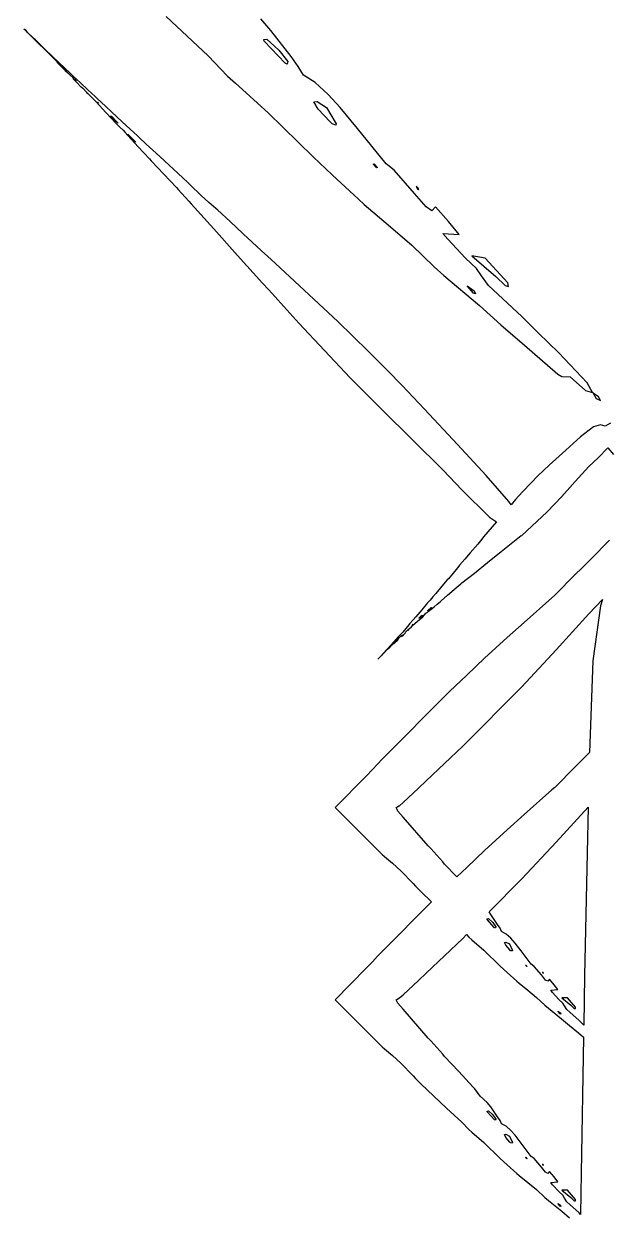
# Model space of a CAD drawing. Extents: x 0 to 153, y 0 to 357.
# Drawn here: x 64.97 to 76.55, y 44.01 to 67.6 of the extents above; entities that cross this region are included whole.
import ezdxf

# ---------------------------------------------------------------- set-up
doc = ezdxf.new("R2010")
doc.units = 0

msp = doc.modelspace()

# ---------------------------------------------------------------- linework, layer by layer
at = {"layer": 'Layer 1'}
for p, q in [((67.785882, 67.744753), (68.201513, 67.354017)), ((64.993928, 67.484701), (64.973848, 67.504544)), ((64.973848, 67.504544), (64.991281, 67.487213)), ((64.991281, 67.487213), (65.022486, 67.456279)), ((65.024588, 67.454193), (64.993928, 67.484701)), ((69.860783, 67.471513), (69.66277, 67.696932)), ((65.022486, 67.456279), (65.072752, 67.406012)), ((65.053623, 67.425855), (65.024588, 67.454193)), ((65.146965, 67.334037), (65.053623, 67.425855)), ((65.072752, 67.406012), (65.258894, 67.220107)), ((65.176204, 67.306904), (65.146965, 67.334037)), ((65.195739, 67.288216), (65.176204, 67.306904)), ((65.398501, 67.092252), (65.195739, 67.288216)), ((68.201513, 67.354017), (68.619724, 66.970895)), ((69.728783, 67.259233), (69.7224, 67.292)), ((69.7224, 67.292), (69.722475, 67.291948)), ((69.722475, 67.291948), (69.780136, 67.295306)), ((70.144688, 66.820722), (69.728783, 67.259233)), ((69.780136, 67.295306), (70.014442, 67.078128)), ((70.260271, 66.954465), (69.860783, 67.471513)), ((65.258894, 67.220107), (65.388598, 67.090948)), ((65.388598, 67.090948), (65.493065, 66.986904)), ((65.541906, 66.954731), (65.398501, 67.092252)), ((70.014442, 67.078128), (70.194342, 66.85732)), ((65.493065, 66.986904), (65.700171, 66.782191)), ((65.674325, 66.828267), (65.541906, 66.954731)), ((65.64038, 66.830247), (65.626269, 66.843015)), ((65.626269, 66.843015), (65.638546, 66.828622)), ((65.638546, 66.828622), (65.788124, 66.674582)), ((65.6988, 66.7715), (65.64038, 66.830247)), ((65.890247, 66.62459), (65.674325, 66.828267)), ((65.841102, 66.630352), (65.6988, 66.7715)), ((65.6988, 66.7715), (65.6988, 66.7715)), ((65.700171, 66.782191), (65.751183, 66.729416)), ((65.7356, 66.762), (65.722437, 66.776142)), ((65.722437, 66.776142), (65.731663, 66.76785)), ((65.731663, 66.76785), (65.775486, 66.72447)), ((68.619724, 66.970895), (69.002186, 66.563505)), ((70.182878, 66.805848), (70.144688, 66.820722)), ((70.194342, 66.85732), (70.182878, 66.805848)), ((70.401438, 66.755298), (70.260271, 66.954465)), ((65.775486, 66.72447), (65.7356, 66.762)), ((65.751183, 66.729416), (65.790528, 66.688256)), ((65.788124, 66.674582), (65.841102, 66.630352)), ((65.790528, 66.688256), (65.858975, 66.620371)), ((65.858975, 66.620371), (65.974906, 66.503302)), ((65.950417, 66.568083), (65.890247, 66.62459)), ((66.094432, 66.430393), (65.950417, 66.568083)), ((69.002186, 66.563505), (69.156649, 66.426816)), ((70.503532, 66.585539), (70.401438, 66.755298)), ((70.735462, 66.437895), (70.503532, 66.585539)), ((66.008011, 66.469077), (65.945532, 66.516631)), ((65.945532, 66.516631), (66.019474, 66.438992)), ((65.974906, 66.503302), (66.008011, 66.469077)), ((66.019474, 66.438992), (66.105899, 66.348822)), ((66.239398, 66.295773), (66.094432, 66.430393)), ((66.105899, 66.348822), (66.108341, 66.355011)), ((66.108341, 66.355011), (66.139817, 66.325536)), ((66.139817, 66.325536), (66.219186, 66.242912)), ((66.385654, 66.160611), (66.239398, 66.295773)), ((69.156649, 66.426816), (69.805571, 65.842456)), ((70.992902, 66.203775), (70.735462, 66.437895)), ((66.2116, 66.24), (66.220419, 66.230232)), ((66.218588, 66.233963), (66.2116, 66.24)), ((66.230119, 66.22082), (66.218588, 66.233963)), ((66.219186, 66.242912), (66.354856, 66.101541)), ((66.220419, 66.230232), (66.230119, 66.22082)), ((66.354856, 66.101541), (66.401256, 66.056363)), ((66.422151, 66.126606), (66.385654, 66.160611)), ((66.589774, 65.970413), (66.422151, 66.126606)), ((70.711799, 66.058378), (70.772714, 66.064787)), ((70.772714, 66.064787), (70.962587, 65.943767)), ((71.230872, 65.945556), (70.992902, 66.203775)), ((66.401256, 66.056363), (66.598049, 65.845543)), ((66.448693, 66.026978), (66.426375, 66.049556)), ((66.426375, 66.049556), (66.429155, 66.048588)), ((66.429155, 66.048588), (66.451733, 66.025626)), ((66.451733, 66.025626), (66.448693, 66.026978)), ((66.711539, 65.856313), (66.589774, 65.970413)), ((66.598049, 65.845543), (66.715812, 65.718741)), ((67.003921, 65.580661), (66.711539, 65.856313)), ((69.805571, 65.842456), (70.695174, 64.969826)), ((70.7118, 66.0585), (70.711799, 66.058378)), ((70.797933, 65.914917), (70.7118, 66.0585)), ((71.030137, 65.659616), (70.797933, 65.914917)), ((70.962587, 65.943767), (71.1479, 65.621)), ((71.574528, 65.530551), (71.230872, 65.945556)), ((66.695494, 65.776153), (66.6938, 65.780782)), ((66.6938, 65.780782), (66.711233, 65.767334)), ((66.770847, 65.68771), (66.695494, 65.776153)), ((66.711233, 65.767334), (66.72419, 65.754462)), ((66.715812, 65.718741), (66.793824, 65.636829)), ((66.72419, 65.754462), (66.801728, 65.674804)), ((66.823964, 65.640616), (66.770847, 65.68771)), ((66.793824, 65.636829), (66.873193, 65.557731)), ((66.801728, 65.674804), (66.835984, 65.635036)), ((66.8239, 65.6406), (66.823964, 65.640616)), ((66.835984, 65.635036), (66.8239, 65.6406)), ((71.070704, 65.620035), (71.030137, 65.659616)), ((71.141048, 65.594528), (71.070704, 65.620035)), ((71.1479, 65.621), (71.141048, 65.594528)), ((66.873193, 65.557731), (66.93791, 65.500104)), ((66.93791, 65.500104), (66.977728, 65.452315)), ((66.977728, 65.452315), (67.028878, 65.39372)), ((67.211636, 65.390855), (67.003921, 65.580661)), ((67.028878, 65.39372), (67.167805, 65.23729)), ((67.032628, 65.407427), (67.029574, 65.417305)), ((67.029574, 65.417305), (67.039342, 65.409928)), ((67.094358, 65.339996), (67.032628, 65.407427)), ((67.039342, 65.409928), (67.174809, 65.269983)), ((67.260886, 65.346287), (67.211636, 65.390855)), ((72.14123, 64.832534), (71.574528, 65.530551)), ((67.167349, 65.267465), (67.094358, 65.339996)), ((67.179558, 65.262131), (67.1673, 65.2675)), ((67.1673, 65.2675), (67.167349, 65.267465)), ((67.167805, 65.23729), (67.233337, 65.166317)), ((67.174809, 65.269983), (67.179558, 65.262131)), ((67.233337, 65.166317), (67.349268, 65.049621)), ((67.390384, 65.221164), (67.260886, 65.346287)), ((67.525379, 65.09792), (67.390384, 65.221164)), ((67.349268, 65.049621), (67.455838, 64.929332)), ((67.455838, 64.929332), (67.48914, 64.892615)), ((67.48914, 64.892615), (67.739254, 64.626612)), ((67.660778, 64.973423), (67.525379, 65.09792)), ((68.115689, 64.552653), (67.660778, 64.973423)), ((70.695174, 64.969826), (71.070035, 64.612925)), ((71.88177, 64.824587), (71.8996, 64.8288)), ((71.949944, 64.751443), (71.88177, 64.824587)), ((71.8996, 64.8288), (71.899609, 64.828778)), ((71.899609, 64.828778), (71.968057, 64.757889)), ((71.968057, 64.757889), (71.949944, 64.751443)), ((72.296712, 64.703841), (72.14123, 64.832534)), ((72.699319, 64.246881), (72.296712, 64.703841)), ((67.739254, 64.626612), (67.992012, 64.359949)), ((68.214323, 64.46165), (68.115689, 64.552653)), ((68.259978, 64.416167), (68.214323, 64.46165)), ((68.48378, 64.202093), (68.259978, 64.416167)), ((71.070035, 64.612925), (71.593325, 64.131542)), ((67.992012, 64.359949), (68.023556, 64.322978)), ((68.023556, 64.322978), (68.237647, 64.088909)), ((68.632477, 64.068929), (68.48378, 64.202093)), ((72.931794, 63.976876), (72.699319, 64.246881)), ((72.764227, 64.354943), (72.730716, 64.380687)), ((72.730716, 64.380687), (72.7588, 64.3321)), ((72.7588, 64.3321), (72.787426, 64.320346)), ((72.7588, 64.3321), (72.7588, 64.3321)), ((72.787426, 64.320346), (72.764227, 64.354943)), ((68.237647, 64.088909), (68.284115, 64.040649)), ((68.284115, 64.040649), (68.730136, 63.543478)), ((68.769575, 63.947638), (68.632477, 64.068929)), ((68.807156, 63.91516), (68.769575, 63.947638)), ((71.593325, 64.131542), (71.707625, 64.027227)), ((71.707625, 64.027227), (72.177118, 63.6235)), ((73.046235, 63.90222), (72.931794, 63.976876)), ((73.113664, 63.981301), (73.046235, 63.90222)), ((73.369679, 63.689537), (73.113664, 63.981301)), ((69.051975, 63.68656), (68.807156, 63.91516)), ((68.730136, 63.543478), (69.199903, 63.019781)), ((69.308329, 63.44526), (69.051975, 63.68656)), ((72.177118, 63.6235), (72.645527, 63.224588)), ((73.582886, 63.432269), (73.369679, 63.689537)), ((69.664742, 63.114964), (69.308329, 63.44526)), ((73.357467, 63.339334), (73.262903, 63.453823)), ((73.262903, 63.453823), (73.582886, 63.432269)), ((73.706144, 62.965235), (73.357467, 63.339334)), ((69.199903, 63.019781), (69.694565, 62.471971)), ((69.864383, 62.93564), (69.664742, 63.114964)), ((72.645527, 63.224588), (73.086191, 62.791267)), ((73.8366, 63.0091), (74.306909, 62.599946)), ((74.095468, 62.966329), (73.8366, 63.0091)), ((73.8366, 63.0091), (73.8366, 63.0091)), ((69.951959, 62.85751), (69.864383, 62.93564)), ((71.180609, 61.71376), (69.951959, 62.85751)), ((73.086191, 62.791267), (73.280746, 62.623712)), ((73.92383, 62.759842), (73.706144, 62.965235)), ((74.025585, 62.611927), (73.92383, 62.759842)), ((74.54392, 62.472771), (74.095468, 62.966329)), ((73.280746, 62.623712), (73.984139, 62.025483)), ((74.161461, 62.425785), (74.025585, 62.611927)), ((74.306909, 62.599946), (74.493176, 62.422725)), ((69.694565, 62.471971), (69.818774, 62.335432)), ((69.818774, 62.335432), (70.415391, 61.675597)), ((73.868433, 62.274403), (73.742596, 62.4192)), ((73.742596, 62.4192), (73.8795, 62.316)), ((73.8795, 62.316), (73.879549, 62.315938)), ((73.879549, 62.315938), (73.904385, 62.256123)), ((74.823204, 61.8099), (74.161461, 62.425785)), ((74.493176, 62.422725), (74.55708, 62.403223)), ((74.55708, 62.403223), (74.54392, 62.472771)), ((73.904385, 62.256123), (73.868433, 62.274403)), ((73.984139, 62.025483), (74.409947, 61.64811)), ((70.415391, 61.675597), (71.426221, 60.598987)), ((71.480783, 61.42166), (71.180609, 61.71376)), ((74.409947, 61.64811), (74.876796, 61.243263)), ((75.148888, 61.488695), (74.823204, 61.8099)), ((71.793508, 61.117924), (71.480783, 61.42166)), ((75.557263, 61.093866), (75.148888, 61.488695)), ((72.170204, 60.737616), (71.793508, 61.117924)), ((74.876796, 61.243263), (75.537046, 60.666435)), ((76.115622, 60.498129), (75.557263, 61.093866)), ((72.450095, 60.449891), (72.170204, 60.737616)), ((75.537046, 60.666435), (75.614581, 60.625343)), ((71.426221, 60.598987), (72.051264, 59.968432)), ((72.900521, 59.978343), (72.450095, 60.449891)), ((75.614581, 60.625343), (75.781256, 60.617204)), ((75.781256, 60.617204), (76.081295, 60.342884)), ((76.222327, 60.307474), (76.115622, 60.498129)), ((76.081295, 60.342884), (76.222327, 60.307474)), ((76.22471, 60.308104), (76.222472, 60.30741)), ((76.222472, 60.30741), (76.226677, 60.297064)), ((76.2338, 60.2923), (76.22471, 60.308104)), ((76.226677, 60.297064), (76.2338, 60.2923)), ((76.342273, 60.219753), (76.233804, 60.29227)), ((76.233804, 60.29227), (76.294112, 60.187464)), ((76.294112, 60.187464), (76.3766, 60.1462)), ((76.3766, 60.1462), (76.342273, 60.219753)), ((72.051264, 59.968432), (72.661518, 59.37149)), ((73.548765, 59.279903), (72.900521, 59.978343)), ((76.3766, 60.1462), (76.3766, 60.1462)), ((76.576973, 59.696646), (76.473048, 59.63734)), ((76.238197, 59.629147), (75.984829, 59.428047)), ((76.378145, 59.667662), (76.238197, 59.629147)), ((76.473048, 59.63734), (76.378145, 59.667662)), ((72.661518, 59.37149), (73.268922, 58.770357)), ((74.114722, 58.665525), (73.548765, 59.279903)), ((75.984829, 59.428047), (75.692185, 59.166726)), ((75.692185, 59.166726), (75.360941, 58.866126)), ((76.151119, 58.840003), (76.332376, 59.01436)), ((76.332376, 59.01436), (76.525438, 59.212102)), ((76.525438, 59.212102), (76.634178, 59.076209)), ((73.268922, 58.770357), (73.63924, 58.38213)), ((75.360941, 58.866126), (75.141017, 58.653918)), ((75.880248, 58.545408), (76.151119, 58.840003)), ((74.564883, 58.149059), (74.114722, 58.665525)), ((75.00826, 58.520757), (74.834668, 58.339887)), ((75.141017, 58.653918), (75.00826, 58.520757)), ((75.613382, 58.247692), (75.880248, 58.545408)), ((73.63924, 58.38213), (74.184168, 57.839389)), ((74.834668, 58.339887), (74.699537, 58.186798)), ((74.609655, 58.08548), (74.564883, 58.149059)), ((74.699537, 58.186798), (74.609655, 58.08548)), ((75.325755, 57.947464), (75.613382, 58.247692)), ((74.184168, 57.839389), (74.32113, 57.74798)), ((74.922671, 57.570805), (75.325755, 57.947464)), ((74.32113, 57.74798), (74.064099, 57.448382)), ((74.817933, 57.472916), (74.922671, 57.570805)), ((74.030043, 57.404883), (73.951422, 57.306012)), ((74.064099, 57.448382), (74.030043, 57.404883)), ((74.482823, 57.211816), (74.807962, 57.473664)), ((74.807962, 57.473664), (74.817933, 57.472916)), ((76.557037, 57.386857), (76.188957, 57.009467)), ((73.803676, 57.132231), (73.694662, 57.008225)), ((73.951422, 57.306012), (73.803676, 57.132231)), ((74.14493, 56.939486), (74.415598, 57.156918)), ((74.415598, 57.156918), (74.482823, 57.211816)), ((73.578062, 56.870348), (73.525422, 56.801955)), ((73.591891, 56.889274), (73.578062, 56.870348)), ((73.694662, 57.008225), (73.591891, 56.889274)), ((73.885255, 56.733927), (74.14493, 56.939486)), ((76.188957, 57.009467), (76.00424, 56.826344)), ((73.46722, 56.728216), (73.369534, 56.620847)), ((73.525422, 56.801955), (73.46722, 56.728216)), ((73.638805, 56.538728), (73.885255, 56.733927)), ((75.881592, 56.709817), (75.476203, 56.29705)), ((76.00424, 56.826344), (75.881592, 56.709817)), ((73.307668, 56.551248), (73.119626, 56.329218)), ((73.348235, 56.599463), (73.307668, 56.551248)), ((73.369534, 56.620847), (73.348235, 56.599463)), ((73.353419, 56.294604), (73.482036, 56.409228)), ((73.482036, 56.409228), (73.500758, 56.42256)), ((73.500758, 56.42256), (73.615741, 56.51748)), ((73.615741, 56.51748), (73.638805, 56.538728)), ((73.009664, 56.196582), (72.952206, 56.134801)), ((73.064271, 56.262927), (73.009664, 56.196582)), ((73.119626, 56.329218), (73.064271, 56.262927)), ((73.146516, 56.120791), (73.206486, 56.167039)), ((73.206486, 56.167039), (73.224596, 56.181715)), ((73.224596, 56.181715), (73.353419, 56.294604)), ((75.41732, 56.245138), (74.869, 55.7571)), ((75.476203, 56.29705), (75.41732, 56.245138)), ((76.150639, 55.925348), (76.41621, 56.209481)), ((76.41621, 56.209481), (76.378956, 56.085611)), ((72.848416, 56.008507), (72.723733, 55.867204)), ((72.9326, 56.110499), (72.848416, 56.008507)), ((72.900001, 55.906461), (72.925099, 55.938634)), ((72.925099, 55.938634), (72.94959, 55.955186)), ((72.952206, 56.134801), (72.9326, 56.110499)), ((72.94959, 55.955186), (72.979097, 55.977098)), ((72.96151, 55.983901), (72.96436, 55.989091)), ((72.967953, 55.983512), (72.96151, 55.983901)), ((72.96436, 55.989091), (73.031108, 56.051296)), ((73.001057, 56.010887), (72.967953, 55.983512)), ((72.979097, 55.977098), (73.056973, 56.037542)), ((73.034907, 56.04518), (73.001057, 56.010887)), ((73.031108, 56.051296), (73.035587, 56.052687)), ((73.035587, 56.052687), (73.0349, 56.0452)), ((73.0349, 56.0452), (73.034907, 56.04518)), ((73.056973, 56.037542), (73.091638, 56.066743)), ((73.091638, 56.066743), (73.146516, 56.120791)), ((75.503552, 55.215224), (76.150639, 55.925348)), ((76.378956, 56.085611), (76.227685, 54.999661)), ((72.586977, 55.708908), (72.526601, 55.637478)), ((72.60224, 55.726629), (72.586977, 55.708908)), ((72.672383, 55.808152), (72.60224, 55.726629)), ((72.638536, 55.67056), (72.659364, 55.692641)), ((72.657605, 55.710976), (72.668527, 55.721457)), ((72.657673, 55.709178), (72.657605, 55.710976)), ((72.668321, 55.719592), (72.657673, 55.709178)), ((72.659364, 55.692641), (72.761811, 55.78105)), ((72.668527, 55.721457), (72.668321, 55.719592)), ((72.723733, 55.867204), (72.672383, 55.808152)), ((72.761811, 55.78105), (72.823618, 55.833758)), ((72.783916, 55.834056), (72.789137, 55.843265)), ((72.786831, 55.834056), (72.783916, 55.834056)), ((72.831738, 55.865854), (72.786831, 55.834056)), ((72.789137, 55.843265), (72.795177, 55.849369)), ((72.795177, 55.849369), (72.833028, 55.88507)), ((72.823618, 55.833758), (72.86303, 55.869236)), ((72.852225, 55.892312), (72.831738, 55.865854)), ((72.833028, 55.88507), (72.853108, 55.899638)), ((72.853108, 55.899638), (72.8522, 55.8923)), ((72.8522, 55.8923), (72.852225, 55.892312)), ((72.86303, 55.869236), (72.900001, 55.906461)), ((74.869, 55.7571), (74.533009, 55.454956)), ((72.37804, 55.468616), (72.285852, 55.364301)), ((72.357762, 55.412332), (72.389441, 55.444537)), ((72.403479, 55.497784), (72.37804, 55.468616)), ((72.389441, 55.444537), (72.444525, 55.498483)), ((72.466296, 55.566877), (72.403479, 55.497784)), ((72.442558, 55.480483), (72.479936, 55.514147)), ((72.460874, 55.513723), (72.442558, 55.480483)), ((72.444525, 55.498483), (72.460874, 55.513723)), ((72.526601, 55.637478), (72.466296, 55.566877)), ((72.479936, 55.514147), (72.523147, 55.553593)), ((72.517926, 55.557036), (72.531221, 55.572301)), ((72.523147, 55.553593), (72.517926, 55.557036)), ((72.531221, 55.572301), (72.570837, 55.608559)), ((72.570837, 55.608559), (72.638536, 55.67056)), ((72.57492, 55.602272), (72.579738, 55.606173)), ((72.5775, 55.6058), (72.57492, 55.602272)), ((72.584079, 55.610784), (72.5775, 55.6058)), ((72.579738, 55.606173), (72.584079, 55.610784)), ((74.533009, 55.454956), (74.087663, 55.049279)), ((72.165374, 55.232004), (72.075424, 55.135269)), ((72.108602, 55.163523), (72.168975, 55.224404)), ((72.228191, 55.300739), (72.165374, 55.232004)), ((72.168975, 55.224404), (72.217545, 55.273417)), ((72.217545, 55.273417), (72.312855, 55.370981)), ((72.285852, 55.364301), (72.228191, 55.300739)), ((72.29339, 55.339894), (72.28776, 55.332923)), ((72.28776, 55.332923), (72.295098, 55.338113)), ((72.321, 55.367163), (72.29339, 55.339894)), ((72.295098, 55.338113), (72.368427, 55.406976)), ((72.318219, 55.391585), (72.311299, 55.385701)), ((72.311299, 55.385701), (72.314968, 55.390247)), ((72.312855, 55.370981), (72.338023, 55.394406)), ((72.314968, 55.390247), (72.335183, 55.410903)), ((72.335183, 55.410903), (72.318219, 55.391585)), ((72.3868, 55.4341), (72.321, 55.367163)), ((72.338023, 55.394406), (72.357762, 55.412332)), ((72.368427, 55.406976), (72.3868, 55.4341)), ((72.3868, 55.4341), (72.3868, 55.4341)), ((74.822474, 54.48478), (75.503552, 55.215224)), ((71.984826, 55.039363), (71.9756, 55.0299)), ((71.9756, 55.0299), (71.983672, 55.038107)), ((71.9756, 55.0299), (71.9756, 55.0299)), ((71.983672, 55.038107), (71.992965, 55.047621)), ((71.992965, 55.047621), (71.984826, 55.039363)), ((71.9929, 55.0476), (71.999007, 55.053775)), ((71.997988, 55.05279), (71.9929, 55.0476)), ((71.999617, 55.054435), (71.997988, 55.05279)), ((71.999007, 55.053775), (71.999617, 55.054435)), ((71.999656, 55.054475), (72.021568, 55.076353)), ((72.012139, 55.067584), (71.999656, 55.054475)), ((72.05474, 55.111662), (72.012139, 55.067584)), ((72.021568, 55.076353), (72.108602, 55.163523)), ((72.066876, 55.125891), (72.05474, 55.111662)), ((72.075424, 55.135269), (72.066876, 55.125891)), ((74.087663, 55.049279), (73.732473, 54.711423)), ((76.227685, 54.999661), (76.163714, 53.180231)), ((73.732473, 54.711423), (73.389901, 54.388115)), ((73.389901, 54.388115), (72.059021, 53.051865)), ((73.653454, 53.30703), (74.822474, 54.48478)), ((72.927675, 52.620325), (73.653454, 53.30703)), ((76.163714, 53.180231), (76.004233, 53.022139)), ((71.969748, 52.954874), (71.867866, 52.843794)), ((72.059021, 53.051865), (71.969748, 52.954874)), ((75.881585, 52.905612), (75.476128, 52.492795)), ((76.004233, 53.022139), (75.881585, 52.905612)), ((71.747253, 52.716396), (71.131775, 52.093831)), ((71.867866, 52.843794), (71.747253, 52.716396)), ((72.777214, 52.477563), (72.927675, 52.620325)), ((72.473783, 52.194889), (72.777214, 52.477563)), ((75.417313, 52.440917), (74.868925, 51.952837)), ((75.476128, 52.492795), (75.417313, 52.440917)), ((72.403571, 52.130054), (72.473783, 52.194889)), ((71.131775, 52.093831), (71.264397, 51.961839)), ((71.264397, 51.961839), (71.796436, 51.426661)), ((72.338516, 52.09378), (72.364227, 52.10889)), ((72.356697, 52.051534), (72.338516, 52.09378)), ((72.371215, 52.02384), (72.356697, 52.051534)), ((72.364227, 52.10889), (72.391972, 52.12417)), ((72.476021, 51.905211), (72.371215, 52.02384)), ((72.391972, 52.12417), (72.403571, 52.130054)), ((72.96858, 51.337423), (72.476021, 51.905211)), ((74.868925, 51.952837), (74.532934, 51.650693)), ((75.503556, 51.410992), (76.13192, 52.100596)), ((76.13192, 52.100596), (76.065101, 48.768836)), ((74.532934, 51.650693), (74.087588, 51.245016)), ((71.796436, 51.426661), (72.063438, 51.161386)), ((72.9686, 51.3375), (72.96858, 51.337423)), ((73.022291, 51.284697), (72.9686, 51.3375)), ((73.258903, 51.017472), (73.022291, 51.284697)), ((74.087588, 51.245016), (73.732398, 50.907177)), ((74.822478, 50.680548), (75.503556, 51.410992)), ((72.063438, 51.161386), (72.106446, 51.125721)), ((72.106446, 51.125721), (72.261928, 50.990661)), ((72.261928, 50.990661), (72.42989, 50.841758)), ((73.291124, 50.972683), (73.258903, 51.017472)), ((73.535878, 50.721757), (73.291124, 50.972683)), ((72.42989, 50.841758), (72.670575, 50.590154)), ((73.732398, 50.907177), (73.535878, 50.721757)), ((72.670575, 50.590154), (72.717585, 50.534749)), ((72.717585, 50.534749), (72.826938, 50.43086)), ((74.175391, 50.028641), (74.822478, 50.680548)), ((72.826938, 50.43086), (73.037907, 50.230505)), ((73.037907, 50.230505), (72.059031, 49.247644)), ((74.20768, 49.976272), (74.175391, 50.028641)), ((74.135645, 49.88939), (74.1608, 49.8948)), ((74.13612, 49.875736), (74.135645, 49.88939)), ((74.285226, 49.71527), (74.13612, 49.875736)), ((74.160752, 49.894814), (74.246829, 49.817296)), ((74.1608, 49.8948), (74.160752, 49.894814)), ((74.344369, 49.780836), (74.20768, 49.976272)), ((74.246829, 49.817296), (74.309172, 49.734467)), ((74.391517, 49.704656), (74.344369, 49.780836)), ((73.653439, 49.502811), (73.7305, 49.580422)), ((73.7305, 49.580422), (73.774933, 49.525696)), ((74.300691, 49.711488), (74.285226, 49.71527)), ((74.309172, 49.734467), (74.300691, 49.711488)), ((74.423874, 49.6385), (74.391517, 49.704656)), ((74.513688, 49.590805), (74.423874, 49.6385)), ((74.608591, 49.507569), (74.513688, 49.590805)), ((72.92766, 48.816106), (73.653439, 49.502811)), ((73.774933, 49.525696), (73.83212, 49.47738)), ((73.83212, 49.47738), (74.071726, 49.270074)), ((74.477343, 49.425591), (74.504069, 49.432545)), ((74.504614, 49.369644), (74.477343, 49.425591)), ((74.504069, 49.432545), (74.577537, 49.393421)), ((74.587169, 49.275539), (74.504614, 49.369644)), ((74.577537, 49.393421), (74.6353, 49.267)), ((74.693387, 49.412615), (74.608591, 49.507569)), ((74.813049, 49.257322), (74.693387, 49.412615)), ((71.969758, 49.150652), (71.867876, 49.039572)), ((72.059031, 49.247644), (71.969758, 49.150652)), ((74.071726, 49.270074), (74.395237, 48.955024)), ((74.60189, 49.261259), (74.587169, 49.275539)), ((74.630516, 49.255104), (74.60189, 49.261259)), ((74.635266, 49.266991), (74.630516, 49.255104)), ((74.6353, 49.267), (74.635266, 49.266991)), ((75.009368, 48.995338), (74.813049, 49.257322)), ((71.747263, 48.912174), (71.131785, 48.289609)), ((71.867876, 49.039572), (71.747263, 48.912174)), ((74.395237, 48.955024), (74.532332, 48.826932)), ((74.896908, 48.974126), (74.904847, 48.977143)), ((74.921264, 48.947278), (74.896908, 48.974126)), ((74.904847, 48.977143), (74.929539, 48.951297)), ((74.929539, 48.951297), (74.921264, 48.947278)), ((75.067506, 48.950567), (75.009368, 48.995338)), ((75.209692, 48.781234), (75.067506, 48.950567)), ((75.2324, 48.8411), (75.241219, 48.822089)), ((75.245086, 48.832314), (75.2324, 48.8411)), ((72.473768, 48.39067), (72.777199, 48.673344)), ((72.777199, 48.673344), (72.92766, 48.816106)), ((74.532332, 48.826932), (74.724853, 48.655375)), ((74.724853, 48.655375), (74.76698, 48.618268)), ((74.76698, 48.618268), (74.941591, 48.476508)), ((75.291367, 48.680819), (75.209692, 48.781234)), ((75.241219, 48.822089), (75.252751, 48.818985)), ((75.252751, 48.818985), (75.245086, 48.832314)), ((75.335526, 48.6565), (75.291367, 48.680819)), ((75.370056, 48.695235), (75.335526, 48.6565)), ((75.460412, 48.587051), (75.370056, 48.695235)), ((76.065101, 48.768836), (76.047194, 47.78501)), ((72.403557, 48.325835), (72.473768, 48.39067)), ((74.941591, 48.476508), (75.116131, 48.336732)), ((75.398152, 48.478073), (75.534637, 48.490793)), ((75.431053, 48.435218), (75.398152, 48.478073)), ((75.5556, 48.2979), (75.431053, 48.435218)), ((75.534637, 48.490793), (75.460412, 48.587051)), ((71.131785, 48.289609), (71.264407, 48.157634)), ((71.264407, 48.157634), (71.796446, 47.622456)), ((72.338502, 48.289561), (72.364213, 48.304671)), ((72.356683, 48.247315), (72.338502, 48.289561)), ((72.3712, 48.219637), (72.356683, 48.247315)), ((72.364213, 48.304671), (72.391958, 48.31995)), ((72.476006, 48.100991), (72.3712, 48.219637)), ((72.391958, 48.31995), (72.403557, 48.325835)), ((75.116131, 48.336732), (75.276292, 48.180217)), ((75.276292, 48.180217), (75.348673, 48.121368)), ((75.635369, 48.224283), (75.5556, 48.2979)), ((75.5556, 48.2979), (75.5556, 48.2979)), ((75.723559, 48.325222), (75.614884, 48.325849)), ((75.614884, 48.325849), (75.7895, 48.1818)), ((75.669086, 48.167506), (75.635369, 48.224283)), ((75.714806, 48.0966), (75.669086, 48.167506)), ((75.882907, 48.143268), (75.723559, 48.325222)), ((75.7895, 48.1818), (75.857609, 48.118201)), ((75.7895, 48.1818), (75.7895, 48.1818)), ((75.883855, 48.114182), (75.882907, 48.143268)), ((72.968565, 47.53322), (72.476006, 48.100991)), ((75.348673, 48.121368), (75.610792, 47.911821)), ((75.577986, 48.011241), (75.533677, 48.065019)), ((75.533677, 48.065019), (75.58564, 48.029913)), ((75.59223, 48.005831), (75.577986, 48.011241)), ((75.58564, 48.029913), (75.5922, 48.0059)), ((75.5922, 48.0059), (75.59223, 48.005831)), ((75.610792, 47.911821), (75.768444, 47.778406)), ((75.957729, 47.876574), (75.714806, 48.0966)), ((75.857609, 48.118201), (75.883855, 48.114182)), ((75.768444, 47.778406), (75.941833, 47.635966)), ((76.047194, 47.78501), (75.957729, 47.876574)), ((71.796446, 47.622456), (72.063448, 47.357167)), ((73.022292, 47.480462), (72.968565, 47.53322)), ((73.258904, 47.213254), (73.022292, 47.480462)), ((75.941833, 47.635966), (76.042911, 47.552104)), ((76.042911, 47.552104), (75.993864, 44.860504)), ((72.063448, 47.357167), (72.106456, 47.321503)), ((72.106456, 47.321503), (72.261938, 47.18644)), ((72.261938, 47.18644), (72.4299, 47.03754)), ((73.291125, 47.168448), (73.258904, 47.213254)), ((72.4299, 47.03754), (72.670585, 46.785936)), ((73.577462, 46.870867), (73.291125, 47.168448)), ((72.670585, 46.785936), (72.717595, 46.73053)), ((72.717595, 46.73053), (72.826948, 46.626641)), ((73.857014, 46.570131), (73.577462, 46.870867)), ((72.826948, 46.626641), (73.331919, 46.147146)), ((73.892292, 46.5267), (73.857014, 46.570131)), ((74.000629, 46.379945), (73.892292, 46.5267)), ((74.137789, 46.255635), (74.000629, 46.379945)), ((74.207661, 46.172078), (74.137789, 46.255635)), ((73.331919, 46.147146), (73.484212, 46.007268)), ((73.484212, 46.007268), (73.638201, 45.870864)), ((74.135624, 46.085189), (74.160725, 46.090599)), ((74.136098, 46.071521), (74.135624, 46.085189)), ((74.285204, 45.911055), (74.136098, 46.071521)), ((74.160725, 46.090599), (74.246802, 46.013081)), ((74.34435, 45.976625), (74.207661, 46.172078)), ((74.246802, 46.013081), (74.309145, 45.930252)), ((73.638201, 45.870864), (73.775025, 45.721523)), ((74.30067, 45.907273), (74.285204, 45.911055)), ((74.3007, 45.9073), (74.30067, 45.907273)), ((74.309145, 45.930252), (74.3007, 45.9073)), ((74.391498, 45.900461), (74.34435, 45.976625)), ((74.423855, 45.834289), (74.391498, 45.900461)), ((74.51367, 45.786593), (74.423855, 45.834289)), ((74.608572, 45.703357), (74.51367, 45.786593)), ((73.775025, 45.721523), (73.832212, 45.673207)), ((73.832212, 45.673207), (74.071818, 45.465901)), ((74.477315, 45.621377), (74.504042, 45.62833)), ((74.504587, 45.565429), (74.477315, 45.621377)), ((74.504042, 45.62833), (74.57751, 45.589223)), ((74.587142, 45.471322), (74.504587, 45.565429)), ((74.57751, 45.589223), (74.635238, 45.462788)), ((74.693369, 45.608404), (74.608572, 45.703357)), ((74.813031, 45.453111), (74.693369, 45.608404)), ((74.071818, 45.465901), (74.395329, 45.150851)), ((74.601863, 45.457044), (74.587142, 45.471322)), ((74.630489, 45.450906), (74.601863, 45.457044)), ((74.6305, 45.4509), (74.630489, 45.450906)), ((74.635238, 45.462788), (74.6305, 45.4509)), ((75.00935, 45.191127), (74.813031, 45.453111)), ((74.395329, 45.150851), (74.532424, 45.022759)), ((74.896881, 45.169909), (74.90482, 45.172946)), ((74.921237, 45.143064), (74.896881, 45.169909)), ((74.90482, 45.172946), (74.929511, 45.147083)), ((74.929511, 45.147083), (74.921237, 45.143064)), ((75.067487, 45.146355), (75.00935, 45.191127)), ((75.209673, 44.977022), (75.067487, 45.146355)), ((74.532424, 45.022759), (74.724945, 44.851219)), ((74.724945, 44.851219), (74.767072, 44.814112)), ((75.291348, 44.876607), (75.209673, 44.977022)), ((75.2324, 45.0369), (75.241219, 45.017873)), ((75.245086, 45.028097), (75.2324, 45.0369)), ((75.241219, 45.017873), (75.252751, 45.014785)), ((75.252751, 45.014785), (75.245086, 45.028097)), ((75.335508, 44.852288), (75.291348, 44.876607)), ((75.370038, 44.891023), (75.335508, 44.852288)), ((75.460394, 44.782839), (75.370038, 44.891023)), ((75.993864, 44.860504), (75.984638, 44.041891)), ((74.767072, 44.814112), (74.941683, 44.672335)), ((74.941683, 44.672335), (75.116223, 44.532559)), ((75.398133, 44.673862), (75.534618, 44.686582)), ((75.431035, 44.631007), (75.398133, 44.673862)), ((75.555582, 44.493689), (75.431035, 44.631007)), ((75.534618, 44.686582), (75.460394, 44.782839)), ((75.116223, 44.532559), (75.276384, 44.376044)), ((75.276384, 44.376044), (75.348765, 44.317195)), ((75.635355, 44.420102), (75.555582, 44.493689)), ((75.7236, 44.521), (75.614925, 44.521643)), ((75.614925, 44.521643), (75.789536, 44.377577)), ((75.669072, 44.363341), (75.635355, 44.420102)), ((75.714792, 44.292419), (75.669072, 44.363341)), ((75.882943, 44.339046), (75.7236, 44.521)), ((75.7236, 44.521), (75.7236, 44.521)), ((75.789536, 44.377577), (75.857645, 44.313979)), ((75.348765, 44.317195), (75.610884, 44.107648)), ((75.577968, 44.207027), (75.533659, 44.260804)), ((75.533659, 44.260804), (75.585621, 44.225699)), ((75.578, 44.2071), (75.577968, 44.207027)), ((75.5922, 44.201617), (75.578, 44.2071)), ((75.585621, 44.225699), (75.5922, 44.201617)), ((75.957715, 44.072407), (75.714792, 44.292419)), ((75.857645, 44.313979), (75.883891, 44.30996)), ((75.883891, 44.30996), (75.882943, 44.339046)), ((75.610884, 44.107648), (75.768536, 43.974233)), ((75.9577, 44.0724), (75.957715, 44.072407)), ((75.984638, 44.041891), (75.9577, 44.0724))]:
    msp.add_line(p, q, dxfattribs=at)

doc.saveas('drawing.dxf')
